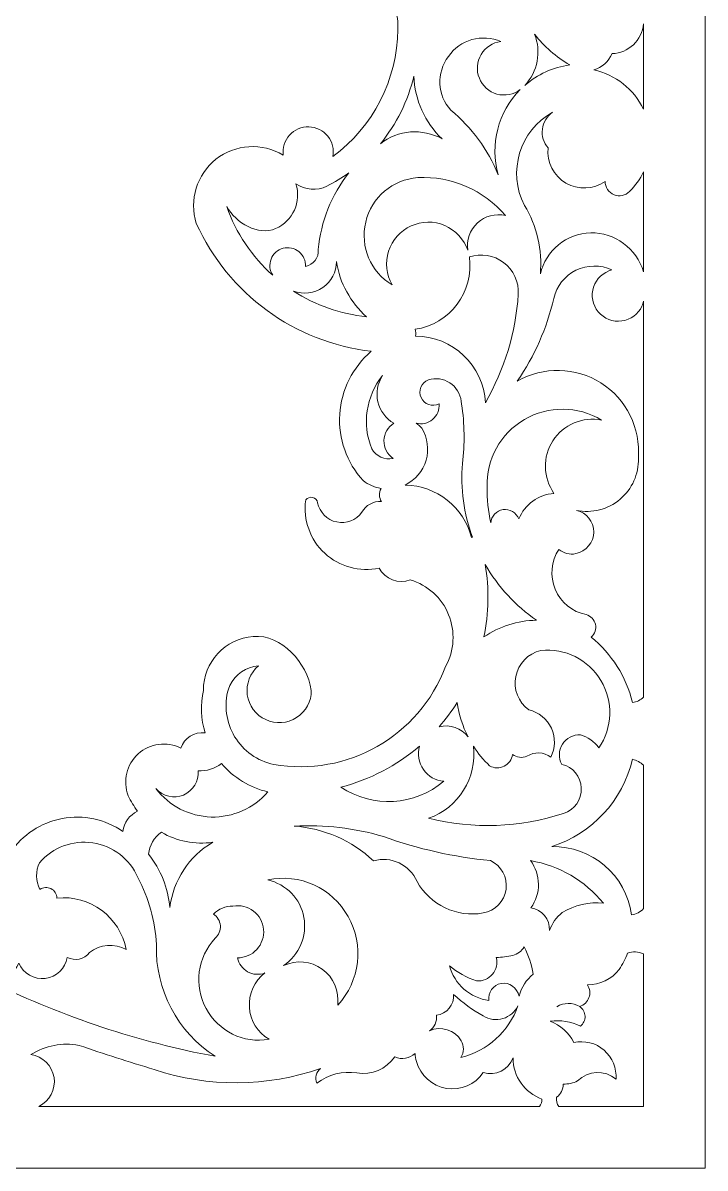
# Model space of a CAD drawing. Header units: millimetres. Extents: x 6286 to 6693, y 3475 to 3675.
# Drawn here: x 6620.4 to 6693.3, y 3474.8 to 3597.1 of the extents above; entities that cross this region are included whole.
import ezdxf

# ---------------------------------------------------------------- set-up
doc = ezdxf.new("R2010")
doc.units = ezdxf.units.MM
doc.header["$MEASUREMENT"] = 0
doc.layers.add('SITARA ALL', color=18, linetype='Continuous', true_color=0x000000)

msp = doc.modelspace()

# ---------------------------------------------------------------- linework, layer by layer
at = {"layer": 'SITARA ALL', "lineweight": 9}
for points, knots in [([(6501.99, 3481.39), (6501.99, 3481.39), (6504.28, 3481.39), (6504.28, 3481.39), (6504.3, 3481.59), (6504.26, 3481.78), (6504.16, 3481.96), (6502.99, 3482.39), (6502.16, 3483.43), (6501.99, 3484.67), (6501.8, 3487.17), (6503.04, 3489.56), (6505.2, 3490.83), (6507.37, 3492.1), (6510.09, 3492), (6512.18, 3490.62), (6512.05, 3491.12), (6512.19, 3491.65), (6512.56, 3492.03), (6512.92, 3492.4), (6513.45, 3492.56), (6513.96, 3492.45), (6513.31, 3494.23), (6513.96, 3496.24), (6515.53, 3497.31), (6516.27, 3497.79), (6517.18, 3497.92), (6518.03, 3497.68), (6518.87, 3497.43), (6519.57, 3496.82), (6519.93, 3496.02), (6520.29, 3495.21), (6520.28, 3494.29), (6519.9, 3493.5), (6519.52, 3492.7), (6518.81, 3492.11), (6517.96, 3491.88), (6522.42, 3488.36), (6528.59, 3487.99), (6533.44, 3490.94), (6529.12, 3490.27), (6524.85, 3492.44), (6522.84, 3496.32), (6522.05, 3498.08), (6522.39, 3500.15), (6523.7, 3501.57), (6525, 3502.98), (6527.06, 3503.48), (6528.88, 3502.84), (6529.68, 3502.45), (6530.29, 3501.76), (6530.57, 3500.92), (6530.86, 3500.08), (6530.78, 3499.15), (6530.38, 3498.36), (6529.97, 3497.57), (6529.27, 3496.98), (6528.42, 3496.72), (6527.57, 3496.45), (6526.65, 3496.55), (6525.87, 3496.97), (6530.55, 3493.1), (6537.29, 3493.01), (6542.08, 3496.76), (6540.32, 3495.6), (6538.02, 3495.68), (6536.35, 3496.95), (6534.68, 3498.22), (6534, 3500.46), (6534.63, 3502.46), (6534.87, 3503.33), (6535.55, 3504.01), (6536.41, 3504.26), (6537.28, 3504.52), (6538.22, 3504.3), (6538.89, 3503.7), (6539.56, 3503.1), (6539.88, 3502.2), (6539.73, 3501.31), (6539.58, 3500.42), (6538.97, 3499.67), (6538.14, 3499.33), (6541.82, 3498.34), (6545.71, 3499.92), (6547.66, 3503.2), (6549.08, 3505.56), (6551.56, 3507.08), (6554.31, 3507.28), (6553.87, 3507.95), (6553.98, 3508.84), (6554.57, 3509.38), (6555.17, 3509.92), (6556.16, 3509.86), (6556.78, 3509.35), (6556.45, 3509.94), (6556.57, 3510.67), (6557.05, 3511.14), (6557.53, 3511.61), (6558.29, 3511.7), (6558.87, 3511.36), (6558.58, 3511.74), (6558.46, 3512.22), (6558.53, 3512.69), (6558.61, 3513.16), (6558.87, 3513.58), (6559.26, 3513.85), (6559.65, 3514.12), (6560.13, 3514.23), (6560.6, 3514.13), (6561.07, 3514.04), (6561.48, 3513.76), (6561.73, 3513.36), (6561.32, 3516.15), (6562.68, 3518.9), (6565.15, 3520.27), (6567.62, 3521.63), (6570.72, 3521.27), (6572.86, 3519.42), (6575.2, 3517.56), (6577.49, 3515.63), (6579.71, 3513.62), (6583.22, 3509.88), (6586.82, 3506.23), (6590.52, 3502.67), (6591.91, 3501.22), (6593.85, 3500.41), (6595.86, 3500.45), (6597.87, 3500.49), (6599.76, 3501.35), (6601.1, 3502.85), (6601.45, 3503.2), (6601.48, 3503.76), (6601.16, 3504.14), (6600.15, 3504.97), (6599.71, 3506.32), (6600.05, 3507.58), (6598.4, 3508.66), (6597.77, 3510.77), (6598.55, 3512.58), (6598.81, 3511.71), (6599.64, 3511.12), (6600.55, 3511.16), (6601.51, 3511.44), (6602.55, 3511.31), (6603.41, 3510.81), (6603.42, 3511.51), (6603.85, 3512.13), (6604.49, 3512.38), (6605.14, 3512.64), (6605.88, 3512.46), (6606.36, 3511.96), (6606.32, 3512.42), (6606.36, 3512.88), (6606.47, 3513.32), (6607.76, 3516.68), (6611.48, 3518.42), (6614.89, 3517.27), (6618.3, 3516.12), (6620.01, 3511.96), (6619, 3508.5), (6620.3, 3510.4), (6622.29, 3511.71), (6624.55, 3512.14), (6626.81, 3512.56), (6629.16, 3512.06), (6631.05, 3510.76), (6631.16, 3511.7), (6631.75, 3512.52), (6632.61, 3512.92), (6632.22, 3513.43), (6631.89, 3513.99), (6631.62, 3514.58), (6631.01, 3516.14), (6631.43, 3517.92), (6632.67, 3519.05), (6633.91, 3520.18), (6635.75, 3520.4), (6637.25, 3519.65), (6637.58, 3520.75), (6638.68, 3521.45), (6639.83, 3521.28), (6639.38, 3522.76), (6639.32, 3524.32), (6639.65, 3525.83), (6639.65, 3528.85), (6641.97, 3531.36), (6644.98, 3531.59), (6648, 3531.81), (6650.73, 3528.82), (6651.18, 3525.83), (6651.19, 3524.66), (6650.6, 3523.56), (6649.61, 3522.93), (6648.63, 3522.29), (6647.37, 3522.21), (6646.31, 3522.7), (6645.24, 3523.19), (6644.5, 3524.2), (6644.34, 3525.36), (6644.19, 3526.52), (6644.64, 3527.69), (6645.54, 3528.45), (6644.22, 3528.35), (6643.05, 3527.55), (6642.48, 3526.35), (6642.48, 3526.35), (6642.32, 3525.96), (6642.32, 3525.96), (6641.83, 3524.25), (6642.07, 3522.41), (6642.99, 3520.88), (6643.91, 3519.35), (6645.42, 3518.28), (6647.17, 3517.92), (6655.01, 3516.55), (6662.71, 3520.93), (6665.53, 3528.37), (6666.47, 3530.07), (6666.59, 3532.11), (6665.86, 3533.91), (6665.12, 3535.71), (6663.62, 3537.08), (6661.76, 3537.63), (6660.49, 3537.14), (6659.05, 3537.69), (6658.43, 3538.89), (6656.35, 3538.44), (6654.18, 3539.03), (6652.62, 3540.47), (6651.05, 3541.91), (6650.29, 3544.05), (6650.58, 3546.16), (6650.75, 3546.39), (6651.04, 3546.5), (6651.32, 3546.44), (6651.6, 3546.38), (6651.81, 3546.15), (6651.86, 3545.87), (6652.07, 3544.83), (6652.87, 3544.02), (6653.9, 3543.81), (6654.93, 3543.59), (6655.98, 3543.99), (6656.59, 3544.85), (6657, 3545.61), (6657.82, 3546.06), (6658.68, 3545.99), (6658.41, 3546.41), (6658.39, 3546.95), (6658.64, 3547.39), (6657.94, 3547.51), (6657.28, 3547.8), (6656.72, 3548.24), (6654.96, 3550.16), (6654.06, 3552.71), (6654.22, 3555.32), (6654.38, 3557.92), (6655.61, 3560.35), (6657.59, 3562.04), (6649.4, 3562.99), (6642.3, 3568.18), (6638.89, 3575.7), (6638.1, 3578.2), (6638.94, 3580.93), (6640.99, 3582.55), (6643.04, 3584.18), (6645.94, 3584.34), (6648.19, 3582.99), (6648.09, 3583.77), (6648.33, 3584.55), (6648.86, 3585.13), (6649.38, 3585.71), (6650.14, 3586.04), (6650.93, 3586.01), (6651.71, 3585.99), (6652.44, 3585.63), (6652.94, 3585.02), (6653.43, 3584.41), (6653.63, 3583.61), (6653.49, 3582.84), (6657.8, 3586.03), (6660.37, 3591.04), (6660.43, 3596.4), (6660.6, 3598.63), (6659.35, 3600.72), (6657.31, 3601.62), (6655.26, 3602.52), (6652.91, 3602.07), (6651.38, 3600.45), (6649.7, 3603.96), (6649.58, 3608.02), (6651.04, 3611.63), (6652.5, 3615.24), (6655.44, 3618.07), (6659.09, 3619.42), (6656.68, 3620.58), (6655.36, 3623.23), (6655.88, 3625.86), (6655.38, 3625.26), (6654.53, 3625.1), (6653.84, 3625.46), (6653.16, 3625.82), (6652.83, 3626.67), (6653.05, 3627.41), (6652.37, 3626.79), (6651.32, 3626.79), (6650.65, 3627.43), (6649.98, 3628.06), (6650.08, 3629.28), (6650.67, 3629.99), (6650.04, 3629.73), (6649.32, 3629.86), (6648.82, 3630.31), (6648.32, 3630.77), (6648.13, 3631.48), (6648.33, 3632.13), (6647.72, 3631.46), (6647, 3630.9), (6646.2, 3630.47), (6643.85, 3629.14), (6640.87, 3629.74), (6639.22, 3631.88), (6637.56, 3634.01), (6637.98, 3637.3), (6639.86, 3639.25), (6638.48, 3639.26), (6637.2, 3639.99), (6636.48, 3641.16), (6635.83, 3638.3), (6633.27, 3636.29), (6630.33, 3636.31), (6632.18, 3637.99), (6632.53, 3640.75), (6631.16, 3642.83), (6630.17, 3644.6), (6630.14, 3646.75), (6631.08, 3648.55), (6632.01, 3650.35), (6633.81, 3651.56), (6635.83, 3651.76), (6635.83, 3651.76), (6635.77, 3651.88), (6635.77, 3651.88), (6631.2, 3652.13), (6626.84, 3650.01), (6624.21, 3646.28), (6622.87, 3644.05), (6621.33, 3641.96), (6619.59, 3640.04), (6618.9, 3639.07), (6617.83, 3638.43), (6616.65, 3638.3), (6615.46, 3638.17), (6614.28, 3638.55), (6613.39, 3639.34), (6612.5, 3640.14), (6612, 3641.27), (6612, 3642.46), (6612, 3643.65), (6612.51, 3644.79), (6613.4, 3645.58), (6611.53, 3644.26), (6609.21, 3643.72), (6606.95, 3644.07), (6601.93, 3644.94), (6597.95, 3648.78), (6596.89, 3653.76), (6595.39, 3650.9), (6593.24, 3648.43), (6590.61, 3646.55), (6588.78, 3645.59), (6586.54, 3645.85), (6584.98, 3647.22), (6583.42, 3648.58), (6582.87, 3650.8), (6583.58, 3652.75), (6578.17, 3651.93), (6572.67, 3653.54), (6568.54, 3657.14), (6566.46, 3659.38), (6565.67, 3662.54), (6566.46, 3665.5), (6566.85, 3666.38), (6567.54, 3667.09), (6568.42, 3667.5), (6568.3, 3667.76), (6568.14, 3668), (6567.95, 3668.22), (6567.95, 3668.22), (6566.16, 3668.22), (6566.16, 3668.22), (6566.16, 3668.22), (6566.16, 3674.8), (6566.16, 3674.8), (6566.16, 3674.8), (6693.27, 3674.8), (6693.27, 3674.8), (6693.27, 3674.8), (6693.27, 3474.8), (6693.27, 3474.8), (6693.27, 3474.8), (6501.99, 3474.8), (6501.99, 3474.8), (6501.99, 3474.8), (6501.99, 3481.39), (6501.99, 3481.39)], [0, 0, 0, 0, 0.007407, 0.007407, 0.007407, 0.014815, 0.014815, 0.014815, 0.022222, 0.022222, 0.022222, 0.02963, 0.02963, 0.02963, 0.037037, 0.037037, 0.037037, 0.044444, 0.044444, 0.044444, 0.051852, 0.051852, 0.051852, 0.059259, 0.059259, 0.059259, 0.066667, 0.066667, 0.066667, 0.074074, 0.074074, 0.074074, 0.081481, 0.081481, 0.081481, 0.088889, 0.088889, 0.088889, 0.096296, 0.096296, 0.096296, 0.103704, 0.103704, 0.103704, 0.111111, 0.111111, 0.111111, 0.118519, 0.118519, 0.118519, 0.125926, 0.125926, 0.125926, 0.133333, 0.133333, 0.133333, 0.140741, 0.140741, 0.140741, 0.148148, 0.148148, 0.148148, 0.155556, 0.155556, 0.155556, 0.162963, 0.162963, 0.162963, 0.17037, 0.17037, 0.17037, 0.177778, 0.177778, 0.177778, 0.185185, 0.185185, 0.185185, 0.192593, 0.192593, 0.192593, 0.2, 0.2, 0.2, 0.207407, 0.207407, 0.207407, 0.214815, 0.214815, 0.214815, 0.222222, 0.222222, 0.222222, 0.22963, 0.22963, 0.22963, 0.237037, 0.237037, 0.237037, 0.244444, 0.244444, 0.244444, 0.251852, 0.251852, 0.251852, 0.259259, 0.259259, 0.259259, 0.266667, 0.266667, 0.266667, 0.274074, 0.274074, 0.274074, 0.281481, 0.281481, 0.281481, 0.288889, 0.288889, 0.288889, 0.296296, 0.296296, 0.296296, 0.303704, 0.303704, 0.303704, 0.311111, 0.311111, 0.311111, 0.318519, 0.318519, 0.318519, 0.325926, 0.325926, 0.325926, 0.333333, 0.333333, 0.333333, 0.340741, 0.340741, 0.340741, 0.348148, 0.348148, 0.348148, 0.355556, 0.355556, 0.355556, 0.362963, 0.362963, 0.362963, 0.37037, 0.37037, 0.37037, 0.377778, 0.377778, 0.377778, 0.385185, 0.385185, 0.385185, 0.392593, 0.392593, 0.392593, 0.4, 0.4, 0.4, 0.407407, 0.407407, 0.407407, 0.414815, 0.414815, 0.414815, 0.422222, 0.422222, 0.422222, 0.42963, 0.42963, 0.42963, 0.437037, 0.437037, 0.437037, 0.444444, 0.444444, 0.444444, 0.451852, 0.451852, 0.451852, 0.459259, 0.459259, 0.459259, 0.466667, 0.466667, 0.466667, 0.474074, 0.474074, 0.474074, 0.481481, 0.481481, 0.481481, 0.488889, 0.488889, 0.488889, 0.496296, 0.496296, 0.496296, 0.503704, 0.503704, 0.503704, 0.511111, 0.511111, 0.511111, 0.518519, 0.518519, 0.518519, 0.525926, 0.525926, 0.525926, 0.533333, 0.533333, 0.533333, 0.540741, 0.540741, 0.540741, 0.548148, 0.548148, 0.548148, 0.555556, 0.555556, 0.555556, 0.562963, 0.562963, 0.562963, 0.57037, 0.57037, 0.57037, 0.577778, 0.577778, 0.577778, 0.585185, 0.585185, 0.585185, 0.592593, 0.592593, 0.592593, 0.6, 0.6, 0.6, 0.607407, 0.607407, 0.607407, 0.614815, 0.614815, 0.614815, 0.622222, 0.622222, 0.622222, 0.62963, 0.62963, 0.62963, 0.637037, 0.637037, 0.637037, 0.644444, 0.644444, 0.644444, 0.651852, 0.651852, 0.651852, 0.659259, 0.659259, 0.659259, 0.666667, 0.666667, 0.666667, 0.674074, 0.674074, 0.674074, 0.681481, 0.681481, 0.681481, 0.688889, 0.688889, 0.688889, 0.696296, 0.696296, 0.696296, 0.703704, 0.703704, 0.703704, 0.711111, 0.711111, 0.711111, 0.718519, 0.718519, 0.718519, 0.725926, 0.725926, 0.725926, 0.733333, 0.733333, 0.733333, 0.740741, 0.740741, 0.740741, 0.748148, 0.748148, 0.748148, 0.755556, 0.755556, 0.755556, 0.762963, 0.762963, 0.762963, 0.77037, 0.77037, 0.77037, 0.777778, 0.777778, 0.777778, 0.785185, 0.785185, 0.785185, 0.792593, 0.792593, 0.792593, 0.8, 0.8, 0.8, 0.807407, 0.807407, 0.807407, 0.814815, 0.814815, 0.814815, 0.822222, 0.822222, 0.822222, 0.82963, 0.82963, 0.82963, 0.837037, 0.837037, 0.837037, 0.844444, 0.844444, 0.844444, 0.851852, 0.851852, 0.851852, 0.859259, 0.859259, 0.859259, 0.866667, 0.866667, 0.866667, 0.874074, 0.874074, 0.874074, 0.881481, 0.881481, 0.881481, 0.888889, 0.888889, 0.888889, 0.896296, 0.896296, 0.896296, 0.903704, 0.903704, 0.903704, 0.911111, 0.911111, 0.911111, 0.918519, 0.918519, 0.918519, 0.925926, 0.925926, 0.925926, 0.933333, 0.933333, 0.933333, 0.940741, 0.940741, 0.940741, 0.948148, 0.948148, 0.948148, 0.955556, 0.955556, 0.955556, 0.962963, 0.962963, 0.962963, 0.97037, 0.97037, 0.97037, 0.977778, 0.977778, 0.977778, 0.985185, 0.985185, 0.985185, 0.992593, 0.992593, 0.992593, 1, 1, 1, 1]), ([(6681.36, 3592.11), (6683.69, 3591.6), (6685.66, 3590.04), (6686.69, 3587.89), (6686.69, 3587.89), (6686.69, 3597.02), (6686.69, 3597.02), (6686.53, 3595.26), (6685.08, 3593.89), (6683.32, 3593.84), (6682.98, 3592.99), (6682.25, 3592.35), (6681.36, 3592.11)], [0, 0, 0, 0, 0.25, 0.25, 0.25, 0.5, 0.5, 0.5, 0.75, 0.75, 0.75, 1, 1, 1, 1]), ([(6666.09, 3587.79), (6668.33, 3585.95), (6670.07, 3583.58), (6671.16, 3580.89), (6670.24, 3584.12), (6671.14, 3587.61), (6673.51, 3589.99), (6672.8, 3589.46), (6671.88, 3589.28), (6671.02, 3589.52), (6670.17, 3589.76), (6669.47, 3590.39), (6669.14, 3591.22), (6668.8, 3592.05), (6668.87, 3592.98), (6669.33, 3593.75), (6669.78, 3594.51), (6670.57, 3595.02), (6671.45, 3595.13), (6669.43, 3595.99), (6667.09, 3595.33), (6665.83, 3593.54), (6664.56, 3591.76), (6664.62, 3589.42), (6666.09, 3587.79)], [0, 0, 0, 0, 0.125, 0.125, 0.125, 0.25, 0.25, 0.25, 0.375, 0.375, 0.375, 0.5, 0.5, 0.5, 0.625, 0.625, 0.625, 0.75, 0.75, 0.75, 0.875, 0.875, 0.875, 1, 1, 1, 1]), ([(6674, 3590.44), (6675.35, 3591.62), (6677.02, 3592.38), (6678.8, 3592.63), (6677.34, 3593.47), (6676.07, 3594.59), (6675.04, 3595.92), (6675.79, 3594.05), (6675.38, 3591.91), (6674, 3590.44)], [0, 0, 0, 0, 0.333333, 0.333333, 0.333333, 0.666667, 0.666667, 0.666667, 1, 1, 1, 1]), ([(6658.56, 3584.21), (6660.45, 3585.7), (6663.05, 3585.9), (6665.16, 3584.73), (6663.32, 3586.49), (6662.24, 3588.9), (6662.14, 3591.44), (6661.52, 3588.78), (6660.3, 3586.31), (6658.56, 3584.21)], [0, 0, 0, 0, 0.333333, 0.333333, 0.333333, 0.666667, 0.666667, 0.666667, 1, 1, 1, 1]), ([(6673.96, 3577.63), (6675.29, 3575.43), (6675.89, 3572.86), (6675.66, 3570.3), (6676.25, 3572.82), (6678.45, 3574.62), (6681.04, 3574.69), (6683.62, 3574.77), (6685.95, 3573), (6686.69, 3570.52), (6686.69, 3570.52), (6686.69, 3581.22), (6686.69, 3581.22), (6686.31, 3580.44), (6685.81, 3579.73), (6685.2, 3579.11), (6684.77, 3578.67), (6684.11, 3578.53), (6683.54, 3578.76), (6682.96, 3579), (6682.58, 3579.57), (6682.58, 3580.19), (6681.34, 3579.32), (6679.71, 3579.25), (6678.4, 3580.01), (6677.08, 3580.77), (6676.34, 3582.25), (6676.48, 3583.76), (6676.01, 3584.31), (6675.79, 3585.04), (6675.88, 3585.77), (6675.97, 3586.49), (6676.37, 3587.15), (6676.96, 3587.57), (6673.44, 3585.6), (6672.11, 3581.21), (6673.96, 3577.63)], [0, 0, 0, 0, 0.083333, 0.083333, 0.083333, 0.166667, 0.166667, 0.166667, 0.25, 0.25, 0.25, 0.333333, 0.333333, 0.333333, 0.416667, 0.416667, 0.416667, 0.5, 0.5, 0.5, 0.583333, 0.583333, 0.583333, 0.666667, 0.666667, 0.666667, 0.75, 0.75, 0.75, 0.833333, 0.833333, 0.833333, 0.916667, 0.916667, 0.916667, 1, 1, 1, 1]), ([(6642.14, 3577.51), (6643.14, 3574.69), (6644.83, 3572.16), (6647.06, 3570.16), (6646.73, 3570.67), (6646.66, 3571.31), (6646.88, 3571.88), (6647.09, 3572.45), (6647.57, 3572.89), (6648.16, 3573.05), (6648.75, 3573.2), (6649.38, 3573.07), (6649.86, 3572.69), (6650.33, 3572.3), (6650.59, 3571.71), (6650.56, 3571.1), (6651.41, 3571.27), (6652, 3572.05), (6651.93, 3572.91), (6652.2, 3575.89), (6653.33, 3578.74), (6655.19, 3581.09), (6654.45, 3580.56), (6653.67, 3580.09), (6652.85, 3579.69), (6651.78, 3579.15), (6650.51, 3579.25), (6649.53, 3579.94), (6650.16, 3578.03), (6649.22, 3575.95), (6647.37, 3575.15), (6645.52, 3574.36), (6643.1, 3575.73), (6642.14, 3577.51)], [0, 0, 0, 0, 0.090909, 0.090909, 0.090909, 0.181818, 0.181818, 0.181818, 0.272727, 0.272727, 0.272727, 0.363636, 0.363636, 0.363636, 0.454545, 0.454545, 0.454545, 0.545455, 0.545455, 0.545455, 0.636364, 0.636364, 0.636364, 0.727273, 0.727273, 0.727273, 0.818182, 0.818182, 0.818182, 0.909091, 0.909091, 0.909091, 1, 1, 1, 1]), ([(6659.83, 3569.15), (6659.2, 3570.23), (6659.06, 3571.53), (6659.44, 3572.73), (6659.82, 3573.93), (6660.7, 3574.91), (6661.84, 3575.43), (6662.98, 3575.95), (6664.29, 3575.97), (6665.44, 3575.48), (6666.59, 3574.98), (6667.49, 3574.02), (6667.9, 3572.83), (6667.74, 3573.91), (6668.13, 3575), (6668.93, 3575.75), (6669.74, 3576.49), (6670.86, 3576.79), (6671.93, 3576.55), (6669.61, 3579.28), (6666.16, 3580.77), (6662.58, 3580.59), (6659.88, 3580.41), (6657.61, 3578.48), (6657, 3575.84), (6656.38, 3573.2), (6657.49, 3570.51), (6659.83, 3569.15)], [0, 0, 0, 0, 0.111111, 0.111111, 0.111111, 0.222222, 0.222222, 0.222222, 0.333333, 0.333333, 0.333333, 0.444444, 0.444444, 0.444444, 0.555556, 0.555556, 0.555556, 0.666667, 0.666667, 0.666667, 0.777778, 0.777778, 0.777778, 0.888889, 0.888889, 0.888889, 1, 1, 1, 1]), ([(6649.29, 3568.47), (6651.64, 3566.95), (6654.31, 3566.01), (6657.09, 3565.73), (6655.36, 3567.25), (6654.22, 3569.34), (6653.87, 3571.62), (6653.87, 3570.51), (6653.33, 3569.47), (6652.41, 3568.84), (6651.5, 3568.21), (6650.32, 3568.07), (6649.29, 3568.47)], [0, 0, 0, 0, 0.25, 0.25, 0.25, 0.5, 0.5, 0.5, 0.75, 0.75, 0.75, 1, 1, 1, 1]), ([(6662.27, 3564.39), (6662.37, 3564.16), (6662.39, 3563.9), (6662.3, 3563.67), (6666.29, 3563.66), (6669.58, 3560.53), (6669.79, 3556.55), (6671.83, 3560.1), (6673.03, 3564.06), (6673.3, 3568.13), (6673.38, 3569.45), (6672.79, 3570.72), (6671.74, 3571.52), (6670.69, 3572.32), (6669.33, 3572.54), (6668.08, 3572.12), (6668.59, 3568.39), (6665.99, 3564.94), (6662.27, 3564.39)], [0, 0, 0, 0, 0.166667, 0.166667, 0.166667, 0.333333, 0.333333, 0.333333, 0.5, 0.5, 0.5, 0.666667, 0.666667, 0.666667, 0.833333, 0.833333, 0.833333, 1, 1, 1, 1]), ([(6673.2, 3558.85), (6675.98, 3560.45), (6679.42, 3560.38), (6682.14, 3558.66), (6684.85, 3556.94), (6686.39, 3553.83), (6686.14, 3550.62), (6686.19, 3548.94), (6685.47, 3547.32), (6684.18, 3546.24), (6682.89, 3545.15), (6681.17, 3544.71), (6679.51, 3545.04), (6680.6, 3544.81), (6681.37, 3543.85), (6681.38, 3542.74), (6681.38, 3541.63), (6680.54, 3540.66), (6679.46, 3540.43), (6678.81, 3540.28), (6678.14, 3540.45), (6677.65, 3540.89), (6676.81, 3539.63), (6676.66, 3538.02), (6677.25, 3536.62), (6677.83, 3535.22), (6679.07, 3534.21), (6680.56, 3533.92), (6681.06, 3533.78), (6681.43, 3533.38), (6681.55, 3532.88), (6681.66, 3532.38), (6681.48, 3531.85), (6681.09, 3531.52), (6683.29, 3529.73), (6684.84, 3527.28), (6685.51, 3524.53), (6685.95, 3524.59), (6686.37, 3524.79), (6686.69, 3525.11), (6686.69, 3525.11), (6686.69, 3567.38), (6686.69, 3567.38), (6686.64, 3567.21), (6686.58, 3567.04), (6686.52, 3566.87), (6686.12, 3566.01), (6685.3, 3565.4), (6684.36, 3565.28), (6683.41, 3565.15), (6682.46, 3565.53), (6681.85, 3566.26), (6681.24, 3566.99), (6681.05, 3567.99), (6681.34, 3568.9), (6681.64, 3569.81), (6682.39, 3570.5), (6683.31, 3570.73), (6682.09, 3571.3), (6680.68, 3571.28), (6679.47, 3570.69), (6678.26, 3570.1), (6677.39, 3569), (6677.09, 3567.69), (6676.36, 3564.52), (6675.04, 3561.53), (6673.2, 3558.85)], [0, 0, 0, 0, 0.045455, 0.045455, 0.045455, 0.090909, 0.090909, 0.090909, 0.136364, 0.136364, 0.136364, 0.181818, 0.181818, 0.181818, 0.227273, 0.227273, 0.227273, 0.272727, 0.272727, 0.272727, 0.318182, 0.318182, 0.318182, 0.363636, 0.363636, 0.363636, 0.409091, 0.409091, 0.409091, 0.454545, 0.454545, 0.454545, 0.5, 0.5, 0.5, 0.545455, 0.545455, 0.545455, 0.590909, 0.590909, 0.590909, 0.636364, 0.636364, 0.636364, 0.681818, 0.681818, 0.681818, 0.727273, 0.727273, 0.727273, 0.772727, 0.772727, 0.772727, 0.818182, 0.818182, 0.818182, 0.863636, 0.863636, 0.863636, 0.909091, 0.909091, 0.909091, 0.954545, 0.954545, 0.954545, 1, 1, 1, 1]), ([(6657.64, 3551.62), (6658.1, 3550.82), (6659.02, 3550.41), (6659.92, 3550.6), (6659.3, 3551.03), (6658.93, 3551.75), (6658.95, 3552.5), (6658.96, 3553.26), (6659.36, 3553.96), (6660.01, 3554.36), (6659.15, 3554.85), (6658.53, 3555.68), (6658.3, 3556.64), (6658.07, 3557.61), (6658.25, 3558.62), (6658.8, 3559.45), (6657.02, 3557.24), (6656.58, 3554.24), (6657.64, 3551.62)], [0, 0, 0, 0, 0.166667, 0.166667, 0.166667, 0.333333, 0.333333, 0.333333, 0.5, 0.5, 0.5, 0.666667, 0.666667, 0.666667, 0.833333, 0.833333, 0.833333, 1, 1, 1, 1]), ([(6667.2, 3556.71), (6667.11, 3557.52), (6666.66, 3558.24), (6665.98, 3558.68), (6665.3, 3559.12), (6664.46, 3559.23), (6663.69, 3558.98), (6663.33, 3558.85), (6663.04, 3558.57), (6662.89, 3558.21), (6662.74, 3557.85), (6662.75, 3557.45), (6662.91, 3557.1), (6663.06, 3556.75), (6663.36, 3556.48), (6663.73, 3556.35), (6664.09, 3556.23), (6664.49, 3556.25), (6664.83, 3556.43), (6664.9, 3555.8), (6664.64, 3555.17), (6664.15, 3554.76), (6663.66, 3554.34), (6663, 3554.2), (6662.38, 3554.37), (6662.61, 3554.22), (6662.82, 3554.04), (6662.99, 3553.82), (6663.61, 3552.8), (6663.78, 3551.56), (6663.45, 3550.4), (6663.11, 3549.25), (6662.3, 3548.29), (6661.22, 3547.76), (6664.58, 3547.69), (6667.48, 3545.39), (6668.32, 3542.14), (6668.32, 3542.14), (6668.4, 3542.19), (6668.4, 3542.19), (6667.48, 3544.7), (6667.12, 3547.38), (6667.33, 3550.05), (6667.59, 3552.15), (6667.57, 3554.29), (6667.25, 3556.39), (6667.25, 3556.39), (6667.2, 3556.71), (6667.2, 3556.71)], [0, 0, 0, 0, 0.0625, 0.0625, 0.0625, 0.125, 0.125, 0.125, 0.1875, 0.1875, 0.1875, 0.25, 0.25, 0.25, 0.3125, 0.3125, 0.3125, 0.375, 0.375, 0.375, 0.4375, 0.4375, 0.4375, 0.5, 0.5, 0.5, 0.5625, 0.5625, 0.5625, 0.625, 0.625, 0.625, 0.6875, 0.6875, 0.6875, 0.75, 0.75, 0.75, 0.8125, 0.8125, 0.8125, 0.875, 0.875, 0.875, 0.9375, 0.9375, 0.9375, 1, 1, 1, 1]), ([(6669.96, 3547.55), (6669.95, 3546.26), (6670.08, 3544.98), (6670.36, 3543.72), (6670.42, 3544.43), (6670.96, 3545.02), (6671.67, 3545.13), (6672.39, 3545.24), (6673.09, 3544.81), (6673.36, 3544.14), (6674, 3545.68), (6675.46, 3546.74), (6677.12, 3546.87), (6675.94, 3548.54), (6675.89, 3550.77), (6677, 3552.49), (6678.11, 3554.21), (6680.19, 3555.09), (6682.2, 3554.7), (6679.67, 3556.23), (6676.5, 3556.24), (6673.95, 3554.75), (6671.4, 3553.25), (6669.87, 3550.51), (6669.96, 3547.55)], [0, 0, 0, 0, 0.125, 0.125, 0.125, 0.25, 0.25, 0.25, 0.375, 0.375, 0.375, 0.5, 0.5, 0.5, 0.625, 0.625, 0.625, 0.75, 0.75, 0.75, 0.875, 0.875, 0.875, 1, 1, 1, 1]), ([(6669.62, 3531.53), (6671.28, 3532.67), (6673.24, 3533.29), (6675.25, 3533.31), (6673.01, 3534.86), (6671.14, 3536.9), (6669.77, 3539.26), (6670.2, 3536.7), (6670.15, 3534.07), (6669.62, 3531.53)], [0, 0, 0, 0, 0.333333, 0.333333, 0.333333, 0.666667, 0.666667, 0.666667, 1, 1, 1, 1]), ([(6663.72, 3512.16), (6668.48, 3510.98), (6673.47, 3511.16), (6678.14, 3512.68), (6679.31, 3513.05), (6680.09, 3514.16), (6680.04, 3515.4), (6679.98, 3516.63), (6679.15, 3517.66), (6677.94, 3517.92), (6677.58, 3518.6), (6677.61, 3519.42), (6678.02, 3520.08), (6678.43, 3520.73), (6679.17, 3521.11), (6679.94, 3521.08), (6680.73, 3520.84), (6681.43, 3520.35), (6681.91, 3519.68), (6683.39, 3521.83), (6683.47, 3524.65), (6682.13, 3526.88), (6680.79, 3529.12), (6678.31, 3530.37), (6675.71, 3530.08), (6674.35, 3529.77), (6673.31, 3528.68), (6673.03, 3527.31), (6672.76, 3525.95), (6673.3, 3524.56), (6674.43, 3523.74), (6675.49, 3523.5), (6676.38, 3522.77), (6676.84, 3521.79), (6677.29, 3520.8), (6677.27, 3519.65), (6676.77, 3518.68), (6676.03, 3519.26), (6675, 3519.31), (6674.22, 3518.79), (6673.71, 3518.58), (6673.13, 3518.65), (6672.69, 3518.98), (6672.62, 3518.44), (6672.28, 3517.97), (6671.79, 3517.73), (6671.3, 3517.48), (6670.72, 3517.5), (6670.24, 3517.76), (6669.58, 3518.39), (6669, 3519.09), (6668.51, 3519.86), (6668.91, 3516.49), (6666.92, 3513.29), (6663.72, 3512.16)], [0, 0, 0, 0, 0.055556, 0.055556, 0.055556, 0.111111, 0.111111, 0.111111, 0.166667, 0.166667, 0.166667, 0.222222, 0.222222, 0.222222, 0.277778, 0.277778, 0.277778, 0.333333, 0.333333, 0.333333, 0.388889, 0.388889, 0.388889, 0.444444, 0.444444, 0.444444, 0.5, 0.5, 0.5, 0.555556, 0.555556, 0.555556, 0.611111, 0.611111, 0.611111, 0.666667, 0.666667, 0.666667, 0.722222, 0.722222, 0.722222, 0.777778, 0.777778, 0.777778, 0.833333, 0.833333, 0.833333, 0.888889, 0.888889, 0.888889, 0.944444, 0.944444, 0.944444, 1, 1, 1, 1]), ([(6664.83, 3521.93), (6665.98, 3522.23), (6667.21, 3521.81), (6667.94, 3520.85), (6667.35, 3522.01), (6666.96, 3523.25), (6666.78, 3524.53), (6666.2, 3523.62), (6665.54, 3522.74), (6664.83, 3521.93)], [0, 0, 0, 0, 0.333333, 0.333333, 0.333333, 0.666667, 0.666667, 0.666667, 1, 1, 1, 1]), ([(6654.34, 3515.49), (6657.75, 3513.24), (6662.23, 3513.49), (6665.35, 3516.12), (6664.47, 3516.19), (6663.67, 3516.65), (6663.16, 3517.37), (6662.65, 3518.1), (6662.5, 3519.01), (6662.73, 3519.87), (6660.31, 3517.79), (6657.44, 3516.29), (6654.34, 3515.49)], [0, 0, 0, 0, 0.25, 0.25, 0.25, 0.5, 0.5, 0.5, 0.75, 0.75, 0.75, 1, 1, 1, 1]), ([(6634.57, 3515.33), (6635.98, 3513.48), (6638.15, 3512.37), (6640.48, 3512.3), (6642.8, 3512.24), (6645.02, 3513.22), (6646.53, 3514.99), (6644.6, 3515.43), (6642.87, 3516.5), (6641.59, 3518.01), (6640.87, 3517.47), (6639.98, 3517.19), (6639.08, 3517.23), (6639.17, 3516.13), (6638.55, 3515.09), (6637.53, 3514.65), (6636.51, 3514.21), (6635.3, 3514.5), (6634.57, 3515.33)], [0, 0, 0, 0, 0.166667, 0.166667, 0.166667, 0.333333, 0.333333, 0.333333, 0.5, 0.5, 0.5, 0.666667, 0.666667, 0.666667, 0.833333, 0.833333, 0.833333, 1, 1, 1, 1]), ([(6676.88, 3509.14), (6681.16, 3509.22), (6684.82, 3506.08), (6685.41, 3501.85), (6685.91, 3501.9), (6686.36, 3502.14), (6686.69, 3502.53), (6686.69, 3502.53), (6686.69, 3517.84), (6686.69, 3517.84), (6686.35, 3518.13), (6685.95, 3518.35), (6685.52, 3518.47), (6684.47, 3514.07), (6681.2, 3510.53), (6676.88, 3509.14)], [0, 0, 0, 0, 0.2, 0.2, 0.2, 0.4, 0.4, 0.4, 0.6, 0.6, 0.6, 0.8, 0.8, 0.8, 1, 1, 1, 1]), ([(6633.79, 3508.33), (6635.09, 3506.69), (6635.88, 3504.71), (6636.06, 3502.63), (6636.43, 3505.54), (6638.12, 3508.11), (6640.64, 3509.6), (6638.75, 3509.34), (6636.82, 3509.71), (6635.16, 3510.67), (6634.37, 3510.13), (6633.87, 3509.27), (6633.79, 3508.33)], [0, 0, 0, 0, 0.25, 0.25, 0.25, 0.5, 0.5, 0.5, 0.75, 0.75, 0.75, 1, 1, 1, 1]), ([(6649.36, 3511.33), (6652.52, 3511.1), (6655.51, 3509.79), (6657.82, 3507.62), (6659.7, 3508.16), (6661.7, 3507.22), (6662.48, 3505.42), (6663.88, 3502.9), (6666.72, 3501.54), (6669.56, 3502.05), (6670.84, 3502.27), (6671.83, 3503.3), (6672, 3504.59), (6672.16, 3505.88), (6671.5, 3507.11), (6670.32, 3507.64), (6666.43, 3508.03), (6662.59, 3508.89), (6658.91, 3510.21), (6655.81, 3511.12), (6652.59, 3511.5), (6649.36, 3511.33)], [0, 0, 0, 0, 0.142857, 0.142857, 0.142857, 0.285714, 0.285714, 0.285714, 0.428571, 0.428571, 0.428571, 0.571429, 0.571429, 0.571429, 0.714286, 0.714286, 0.714286, 0.857143, 0.857143, 0.857143, 1, 1, 1, 1]), ([(6617.24, 3494.57), (6624.74, 3490.92), (6632.7, 3488.28), (6640.91, 3486.74), (6636.87, 3489.34), (6634.48, 3493.87), (6634.62, 3498.67), (6634.51, 3501.18), (6633.83, 3503.63), (6632.64, 3505.84), (6631.78, 3507.83), (6629.96, 3509.23), (6627.82, 3509.54), (6625.68, 3509.86), (6623.54, 3509.07), (6622.15, 3507.42), (6621.7, 3506.52), (6621.71, 3505.46), (6622.18, 3504.57), (6622.53, 3504.81), (6622.98, 3504.84), (6623.36, 3504.65), (6623.74, 3504.46), (6623.99, 3504.06), (6623.99, 3503.64), (6627.51, 3504.01), (6630.73, 3501.62), (6631.4, 3498.14), (6630.15, 3498.84), (6628.6, 3498.72), (6627.48, 3497.83), (6626.92, 3497.09), (6625.9, 3496.87), (6625.08, 3497.31), (6624.89, 3496.13), (6623.94, 3495.21), (6622.75, 3495.06), (6621.56, 3494.91), (6620.39, 3495.59), (6619.91, 3496.69), (6619.45, 3495.57), (6618.44, 3494.76), (6617.24, 3494.57)], [0, 0, 0, 0, 0.071429, 0.071429, 0.071429, 0.142857, 0.142857, 0.142857, 0.214286, 0.214286, 0.214286, 0.285714, 0.285714, 0.285714, 0.357143, 0.357143, 0.357143, 0.428571, 0.428571, 0.428571, 0.5, 0.5, 0.5, 0.571429, 0.571429, 0.571429, 0.642857, 0.642857, 0.642857, 0.714286, 0.714286, 0.714286, 0.785714, 0.785714, 0.785714, 0.857143, 0.857143, 0.857143, 0.928571, 0.928571, 0.928571, 1, 1, 1, 1]), ([(6674.61, 3507.64), (6675.72, 3506.16), (6675.74, 3504.11), (6674.66, 3502.6), (6675.85, 3502.42), (6676.7, 3501.37), (6676.63, 3500.17), (6676.9, 3500.93), (6677.38, 3501.6), (6678.01, 3502.1), (6679.33, 3502.9), (6680.87, 3503.25), (6682.4, 3503.1), (6680.44, 3505.51), (6677.67, 3507.12), (6674.61, 3507.64)], [0, 0, 0, 0, 0.2, 0.2, 0.2, 0.4, 0.4, 0.4, 0.6, 0.6, 0.6, 0.8, 0.8, 0.8, 1, 1, 1, 1]), ([(6646.53, 3505.58), (6648.5, 3505.13), (6650.02, 3503.56), (6650.39, 3501.58), (6650.76, 3499.59), (6649.89, 3497.56), (6648.22, 3496.43), (6649.57, 3497.07), (6651.15, 3496.92), (6652.35, 3496.05), (6653.56, 3495.17), (6654.19, 3493.7), (6654, 3492.22), (6656.4, 3494.79), (6656.85, 3498.61), (6655.12, 3501.67), (6653.38, 3504.73), (6649.97, 3506.32), (6646.53, 3505.58)], [0, 0, 0, 0, 0.166667, 0.166667, 0.166667, 0.333333, 0.333333, 0.333333, 0.5, 0.5, 0.5, 0.666667, 0.666667, 0.666667, 0.833333, 0.833333, 0.833333, 1, 1, 1, 1]), ([(6640.72, 3501.93), (6641.14, 3501.66), (6641.42, 3501.2), (6641.46, 3500.69), (6641.5, 3500.19), (6641.3, 3499.69), (6640.92, 3499.36), (6639, 3497.33), (6638.6, 3494.31), (6639.93, 3491.86), (6641.26, 3489.41), (6643.93, 3488.07), (6646.67, 3488.57), (6645.44, 3489.28), (6644.65, 3490.56), (6644.56, 3491.98), (6644.47, 3493.39), (6645.1, 3494.77), (6646.22, 3495.64), (6645.62, 3495.41), (6644.95, 3495.46), (6644.38, 3495.77), (6643.82, 3496.08), (6643.42, 3496.63), (6643.3, 3497.26), (6644.08, 3497.26), (6644.83, 3497.58), (6645.36, 3498.16), (6645.89, 3498.74), (6646.15, 3499.51), (6646.08, 3500.29), (6646.01, 3501.07), (6645.62, 3501.78), (6644.99, 3502.26), (6644.37, 3502.73), (6643.58, 3502.92), (6642.81, 3502.78), (6642.03, 3502.79), (6641.27, 3502.48), (6640.72, 3501.93)], [0, 0, 0, 0, 0.076923, 0.076923, 0.076923, 0.153846, 0.153846, 0.153846, 0.230769, 0.230769, 0.230769, 0.307692, 0.307692, 0.307692, 0.384615, 0.384615, 0.384615, 0.461538, 0.461538, 0.461538, 0.538462, 0.538462, 0.538462, 0.615385, 0.615385, 0.615385, 0.692308, 0.692308, 0.692308, 0.769231, 0.769231, 0.769231, 0.846154, 0.846154, 0.846154, 0.923077, 0.923077, 0.923077, 1, 1, 1, 1]), ([(6665.94, 3496.42), (6666.48, 3494.45), (6668.14, 3492.98), (6670.17, 3492.69), (6670.04, 3493.55), (6670.61, 3494.36), (6671.47, 3494.53), (6672.32, 3494.7), (6673.19, 3494.02), (6673.4, 3493.17), (6673.63, 3494.1), (6674.16, 3494.92), (6674.9, 3495.52), (6674.74, 3496.54), (6674.41, 3497.52), (6673.93, 3498.43), (6673.66, 3497.99), (6673.23, 3497.66), (6672.73, 3497.51), (6672.14, 3497.38), (6671.55, 3497.31), (6670.95, 3497.3), (6671.11, 3496.67), (6670.96, 3496.01), (6670.55, 3495.51), (6670.13, 3495.01), (6669.49, 3494.75), (6668.85, 3494.8), (6667.78, 3495.14), (6666.79, 3495.7), (6665.94, 3496.42)], [0, 0, 0, 0, 0.1, 0.1, 0.1, 0.2, 0.2, 0.2, 0.3, 0.3, 0.3, 0.4, 0.4, 0.4, 0.5, 0.5, 0.5, 0.6, 0.6, 0.6, 0.7, 0.7, 0.7, 0.8, 0.8, 0.8, 0.9, 0.9, 0.9, 1, 1, 1, 1]), ([(6676.71, 3490.51), (6677.79, 3490.07), (6678.69, 3489.26), (6679.24, 3488.22), (6680.39, 3488.47), (6681.58, 3488.16), (6682.47, 3487.39), (6683.36, 3486.62), (6683.83, 3485.47), (6683.75, 3484.3), (6682.54, 3485.31), (6680.76, 3485.23), (6679.64, 3484.11), (6679.16, 3483.87), (6678.63, 3483.76), (6678.1, 3483.77), (6678.11, 3483.22), (6677.84, 3482.69), (6677.39, 3482.37), (6677.33, 3482.02), (6677.42, 3481.66), (6677.64, 3481.39), (6677.64, 3481.39), (6686.69, 3481.39), (6686.69, 3481.39), (6686.69, 3481.39), (6686.69, 3497.67), (6686.69, 3497.67), (6686.15, 3497.94), (6685.54, 3497.97), (6684.98, 3497.77), (6684.75, 3497.15), (6684.45, 3496.56), (6684.09, 3496.01), (6683.27, 3494.98), (6682.02, 3494.37), (6680.69, 3494.37), (6680.96, 3493.97), (6681.02, 3493.46), (6680.85, 3493.01), (6680.69, 3492.55), (6680.33, 3492.2), (6679.87, 3492.05), (6680.21, 3491.82), (6680.42, 3491.44), (6680.44, 3491.03), (6680.46, 3490.62), (6680.27, 3490.22), (6679.94, 3489.97), (6678.94, 3490.45), (6677.82, 3490.64), (6676.71, 3490.51)], [0, 0, 0, 0, 0.058824, 0.058824, 0.058824, 0.117647, 0.117647, 0.117647, 0.176471, 0.176471, 0.176471, 0.235294, 0.235294, 0.235294, 0.294118, 0.294118, 0.294118, 0.352941, 0.352941, 0.352941, 0.411765, 0.411765, 0.411765, 0.470588, 0.470588, 0.470588, 0.529412, 0.529412, 0.529412, 0.588235, 0.588235, 0.588235, 0.647059, 0.647059, 0.647059, 0.705882, 0.705882, 0.705882, 0.764706, 0.764706, 0.764706, 0.823529, 0.823529, 0.823529, 0.882353, 0.882353, 0.882353, 0.941176, 0.941176, 0.941176, 1, 1, 1, 1]), ([(6663.81, 3489.46), (6665.05, 3490.03), (6666.52, 3489.58), (6667.21, 3488.41), (6667.53, 3487.85), (6667.51, 3487.16), (6667.16, 3486.62), (6670, 3487.31), (6672.3, 3489.38), (6673.27, 3492.14), (6672.95, 3491.48), (6672.37, 3490.98), (6671.66, 3490.77), (6670.95, 3490.56), (6670.18, 3490.66), (6669.55, 3491.05), (6668.41, 3491.69), (6667.35, 3492.47), (6666.39, 3493.36), (6666.48, 3492.25), (6665.67, 3491.26), (6664.56, 3491.13), (6664.65, 3490.48), (6664.36, 3489.83), (6663.81, 3489.46)], [0, 0, 0, 0, 0.125, 0.125, 0.125, 0.25, 0.25, 0.25, 0.375, 0.375, 0.375, 0.5, 0.5, 0.5, 0.625, 0.625, 0.625, 0.75, 0.75, 0.75, 0.875, 0.875, 0.875, 1, 1, 1, 1]), ([(6621.21, 3486.92), (6622.48, 3486.74), (6623.48, 3485.75), (6623.69, 3484.49), (6623.89, 3483.22), (6623.21, 3481.96), (6622.06, 3481.39), (6622.06, 3481.39), (6675.58, 3481.39), (6675.58, 3481.39), (6675.75, 3481.61), (6675.84, 3481.89), (6675.83, 3482.17), (6673.98, 3482.85), (6672.75, 3484.6), (6672.74, 3486.57), (6672.27, 3485.29), (6670.87, 3484.6), (6669.56, 3485), (6668.69, 3483.73), (6667.15, 3483.07), (6665.63, 3483.32), (6664.1, 3483.57), (6662.85, 3484.7), (6662.42, 3486.18), (6662.33, 3486.46), (6662.28, 3486.74), (6662.28, 3487.04), (6661.69, 3486.49), (6660.83, 3486.35), (6660.1, 3486.68), (6659.2, 3485.37), (6657.61, 3484.7), (6656.04, 3484.96), (6654.54, 3485.19), (6653.01, 3484.8), (6651.79, 3483.89), (6651.52, 3484.43), (6651.69, 3485.09), (6652.18, 3485.45), (6646.43, 3483.44), (6640.17, 3483.4), (6634.39, 3485.33), (6631.7, 3486.14), (6629.02, 3487), (6626.36, 3487.91), (6624.58, 3488.24), (6622.74, 3487.89), (6621.21, 3486.92)], [0, 0, 0, 0, 0.0625, 0.0625, 0.0625, 0.125, 0.125, 0.125, 0.1875, 0.1875, 0.1875, 0.25, 0.25, 0.25, 0.3125, 0.3125, 0.3125, 0.375, 0.375, 0.375, 0.4375, 0.4375, 0.4375, 0.5, 0.5, 0.5, 0.5625, 0.5625, 0.5625, 0.625, 0.625, 0.625, 0.6875, 0.6875, 0.6875, 0.75, 0.75, 0.75, 0.8125, 0.8125, 0.8125, 0.875, 0.875, 0.875, 0.9375, 0.9375, 0.9375, 1, 1, 1, 1])]:
    msp.add_open_spline(points, degree=3, knots=knots, dxfattribs=at)
msp.add_open_spline([(6679.87, 3492.05), (6679.11, 3492.5), (6678.17, 3492.5), (6677.42, 3492.04)], degree=3, dxfattribs=at)

doc.saveas('drawing.dxf')
